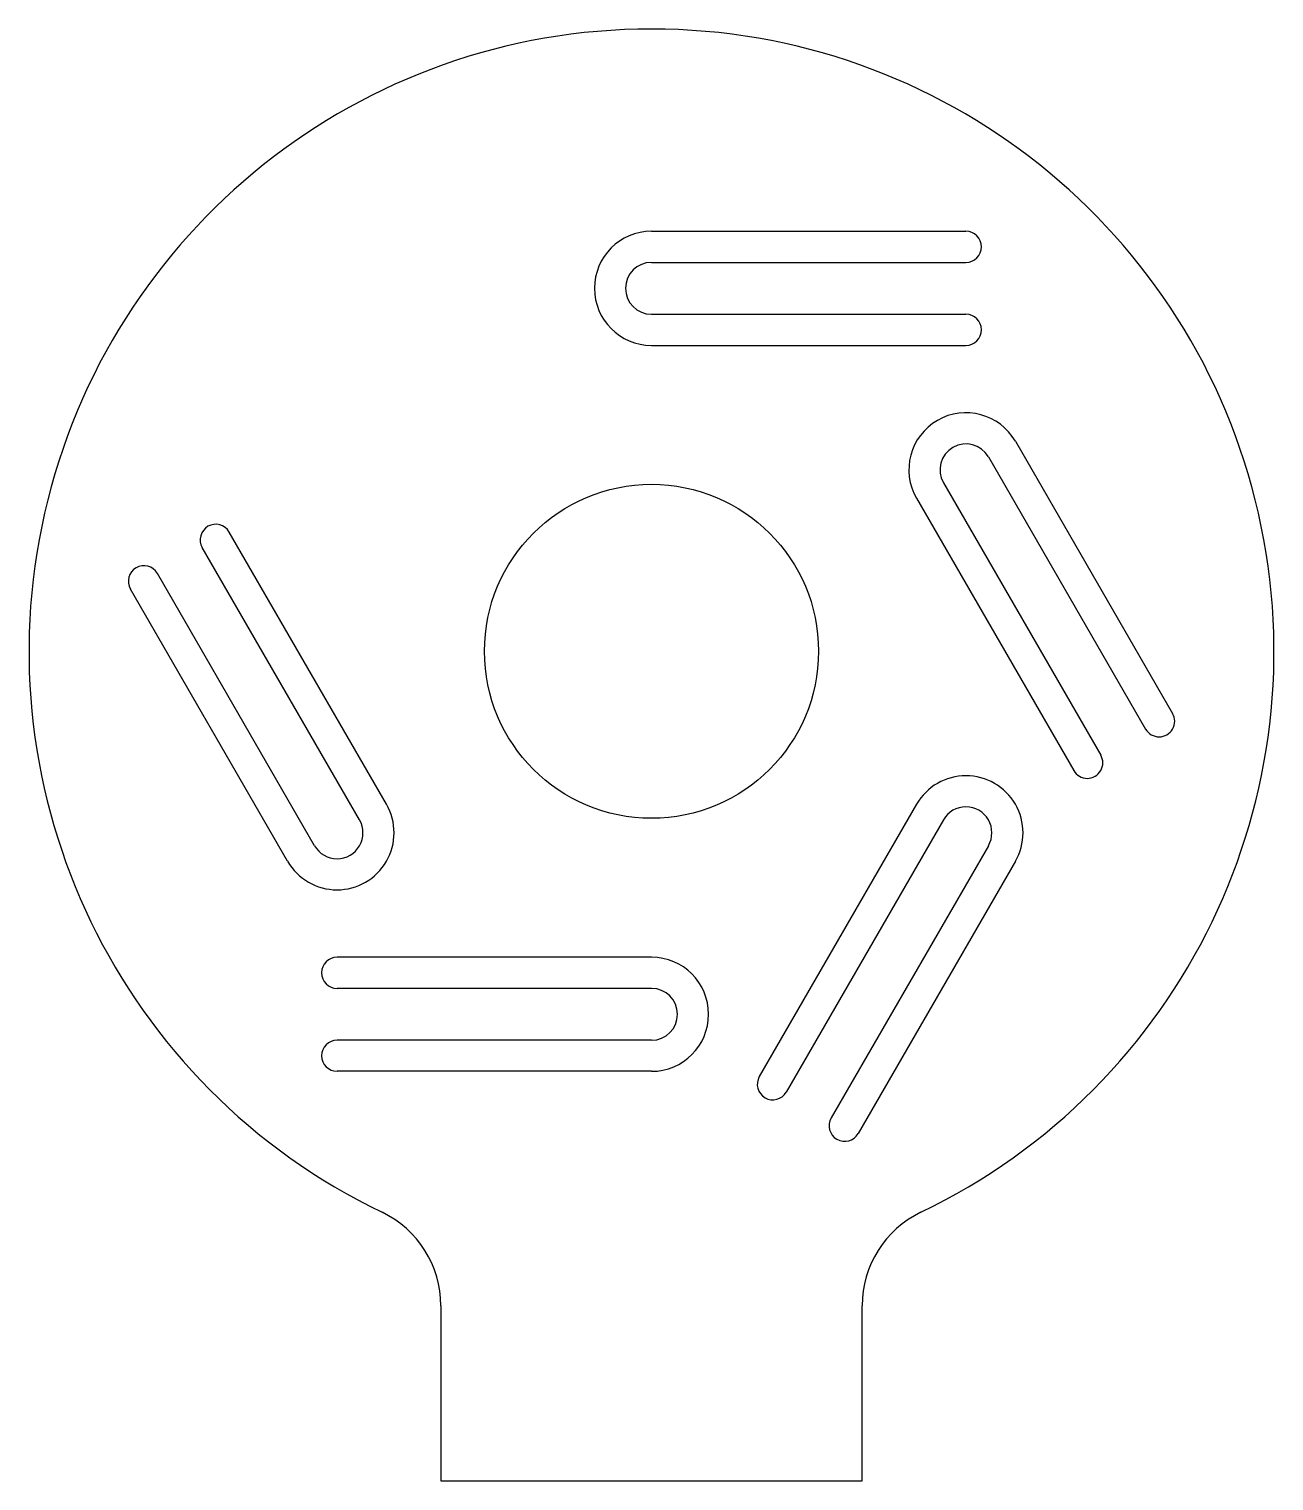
# Model space of a CAD drawing. Header units: millimetres. Extents: x -30 to 30, y -40 to 30.
import ezdxf

# ---------------------------------------------------------------- set-up
doc = ezdxf.new("R2010")
doc.units = ezdxf.units.MM
doc.layers.add('Sketch', color=7, linetype='CONTINUOUS')

msp = doc.modelspace()

# ---------------------------------------------------------------- linework, layer by layer
at = {"layer": 'Sketch'}
for p, q in [((0, 20.25), (15.155, 20.25)), ((0, 18.75), (15.155, 18.75)), ((0, 16.25), (15.155, 16.25)), ((0, 14.75), (15.155, 14.75)), ((17.537, 10.125), (25.115, -3)), ((16.238, 9.375), (23.816, -3.75)), ((14.073, 8.125), (21.651, -5)), ((12.774, 7.375), (20.352, -5.75)), ((-12.774, -7.375), (-20.352, 5.75)), ((-14.073, -8.125), (-21.651, 5)), ((-16.238, -9.375), (-23.816, 3.75)), ((-17.537, -10.125), (-25.115, 3)), ((12.774, -7.375), (5.196, -20.5)), ((14.073, -8.125), (6.495, -21.25)), ((16.238, -9.375), (8.66, -22.5)), ((17.537, -10.125), (9.959, -23.25)), ((0, -14.75), (-15.155, -14.75)), ((0, -16.25), (-15.155, -16.25)), ((0, -18.75), (-15.155, -18.75)), ((0, -20.25), (-15.155, -20.25)), ((-10.15, -31.551), (-10.15, -40)), ((10.15, -40), (10.15, -31.551)), ((-10.15, -40), (0, -40)), ((0, -40), (10.15, -40))]:
    msp.add_line(p, q, dxfattribs=at)
msp.add_circle((0, 0), 8.05, dxfattribs=at)
for centre, radius, start, end in [((0, 0), 30, -64.35098, -115.64902), ((0, 17.5), 2.75, 90, -90), ((15.155, 19.5), 0.75, -90, 90), ((0, 17.5), 1.25, 90, -90), ((15.155, 15.5), 0.75, -90, 90), ((15.155, 8.75), 2.75, 30, -150), ((15.155, 8.75), 1.25, 30, -150), ((-21.001, 5.375), 0.75, 30, -150), ((-24.465, 3.375), 0.75, 30, -150), ((24.465, -3.375), 0.75, -150, 30), ((21.001, -5.375), 0.75, -150, 30), ((15.155, -8.75), 2.75, -30, 150), ((-15.155, -8.75), 2.75, -150, 30), ((15.155, -8.75), 1.25, -30, 150), ((-15.155, -8.75), 1.25, -150, 30), ((-15.155, -15.5), 0.75, 90, -90), ((0, -17.5), 2.75, -90, 90), ((0, -17.5), 1.25, -90, 90), ((-15.155, -19.5), 0.75, 90, -90), ((5.846, -20.875), 0.75, 150, -30), ((9.31, -22.875), 0.75, 150, -30), ((-15.15, -31.551), 5, 0, 64.35098), ((15.15, -31.551), 5, 115.64902, 180)]:
    msp.add_arc(centre, radius, start, end, dxfattribs=at)

doc.saveas('drawing.dxf')
